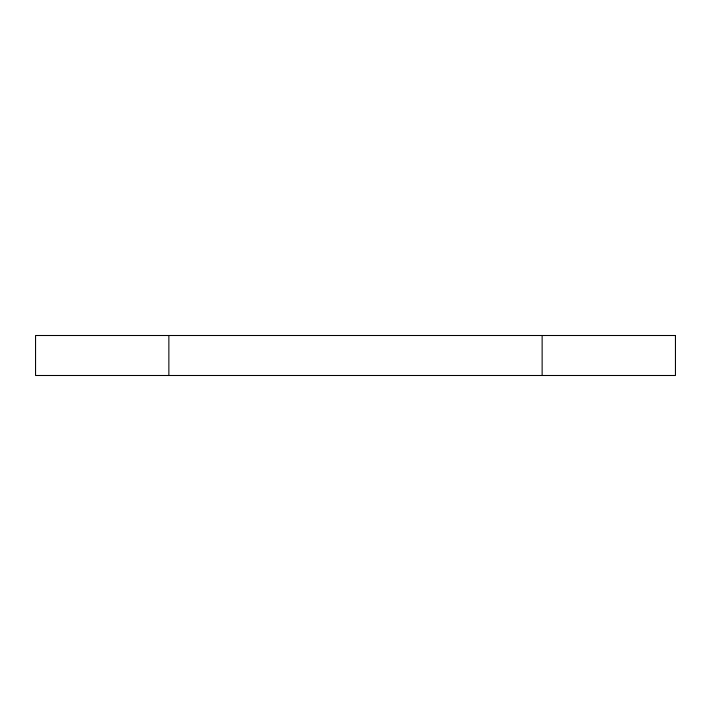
<?xml version="1.0" encoding="UTF-8"?>
<svg xmlns="http://www.w3.org/2000/svg" width="711" height="711" viewBox="0 0 711 711"><rect width="100%" height="100%" fill="white"/><g stroke="black" fill="none" stroke-linecap="round" stroke-linejoin="round"><path stroke-width="1.07" d="M542.138 335.503L542.138 375.497M168.863 335.503L168.863 375.497M675.45 335.503L35.55 335.503L35.55 375.497L675.45 375.497L675.45 335.503"/></g></svg>
